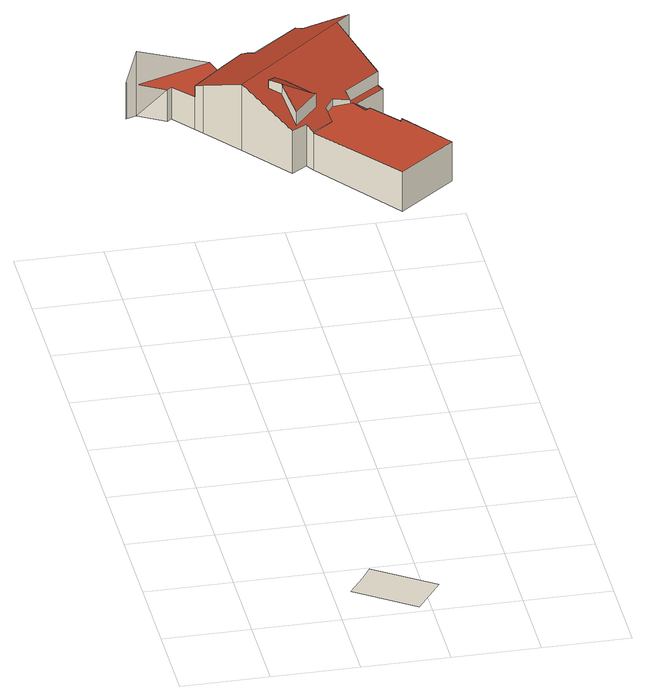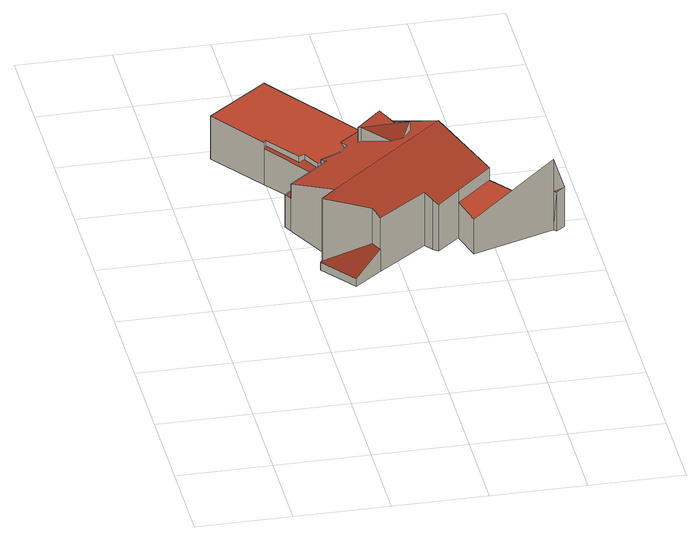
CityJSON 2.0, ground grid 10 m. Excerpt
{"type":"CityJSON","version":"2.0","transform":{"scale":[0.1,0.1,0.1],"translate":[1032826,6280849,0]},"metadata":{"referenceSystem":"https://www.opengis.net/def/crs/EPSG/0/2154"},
"CityObjects":{
"building1":{"type":"Building","attributes":{"altitude_sol":17.2,"altitude_sol_fixed":10.4,"code_commune_insee":"06004","code_departement_insee":"06","code_iris":"060040103","fictive_geom_cstr":false,"hauteur":5,"rf_force_lod11":false,"rf_h_ground":16.09,"rf_h_ground_":16.09,"rf_h_roof_50p":0,"rf_h_roof_70p":0,"rf_h_roof_max":0,"rf_h_roof_min":0,"rf_is_glass_roof_":false,"rf_nodata_frac_":0.497,"rf_nodata_r_":0.986,"rf_pc_select":"_HIGHEST_YET_INSUFFICIENT_COVERAGE","rf_pc_year":2023,"rf_pt_density_":6.75,"rf_reconstruction_time":0,"rf_rmse_lod12":0,"rf_rmse_lod13":0,"rf_rmse_lod22":0,"rf_roof_n_planes":0,"rf_roof_type":"no points","rf_status":"reconstruction_succeeded","rf_volume_lod12":0,"rf_volume_lod13":0,"rf_volume_lod22":0,"s_geom_cstr":41},"geometry":[{"type":"MultiSurface","lod":"0","boundaries":[[[0,1,2,3,4]]]}]},
"building2":{"type":"Building","attributes":{"altitude_sol":20.6,"altitude_sol_fixed":14.32,"code_commune_insee":"06004","code_departement_insee":"06","code_iris":"060040103","fictive_geom_cstr":false,"hauteur":7.6,"rf_force_lod11":false,"rf_h_ground":23.58,"rf_h_ground_":23.58,"rf_h_roof_50p":29.65,"rf_h_roof_70p":30.78,"rf_h_roof_max":32.17,"rf_h_roof_min":27.3,"rf_is_glass_roof_":false,"rf_nodata_frac_":0.0786,"rf_nodata_r_":1.61,"rf_pc_select":"_HIGHEST_YET_INSUFFICIENT_COVERAGE","rf_pc_year":2023,"rf_pt_density_":24.63,"rf_reconstruction_time":290,"rf_rmse_lod12":1.71,"rf_rmse_lod13":1.72,"rf_rmse_lod22":0.197,"rf_roof_n_planes":18,"rf_roof_type":"slanted","rf_status":"reconstruction_succeeded","rf_volume_lod12":492.78,"rf_volume_lod13":484.99,"rf_volume_lod22":3558.26,"s_geom_cstr":462},"children":["building2-1","building2-2"]},
"building2-1":{"type":"BuildingPart","parents":["building2"],"geometry":[{"type":"MultiSurface","lod":"2.2","boundaries":[[[5,6,7,8,9,10,11,12,13,14,15,16,17,18,19,20,21,22,23,24,25,26,27,25,28,29,30,31]],[[32,20,19,33]],[[34,5,31,35]],[[36,37,38]],[[39,18,17,37,36]],[[40,41,42]],[[43,16,15,44]],[[37,17,16,43]],[[45,28,25,46]],[[24,47,25]],[[33,19,18,39]],[[47,24,23,48]],[[49,50,22,21,51]],[[52,53,54,55]],[[55,54,56,57]],[[38,53,52]],[[58,59,60,61]],[[62,63,64,65]],[[66,67,63,62]],[[68,69,70,71]],[[71,70,72,56]],[[51,21,20,32]],[[73,13,12,74]],[[75,14,13,73]],[[76,9,8,77]],[[77,8,7,78]],[[79,80,81,82]],[[78,7,6,81]],[[83,84,11,10,85]],[[85,10,9,76,86]],[[87,88,67,66]],[[89,87,90]],[[65,64,91]],[[35,31,30,92]],[[92,30,29,93,94]],[[61,60,84,83]],[[86,76,80,79]],[[74,12,11,84]],[[94,93,50,49]],[[48,23,22,50]],[[93,29,28,45]],[[41,40,95,96]],[[96,95,88,87,89]],[[57,56,72,59,58]],[[82,81,6,5,34]],[[97,75,98,99]],[[44,15,14,75,97]],[[100,101,69,68]],[[99,98,101,100]],[[90,87,66,62,65]],[[80,76,77,78,81]],[[93,45,102,47,48,50]],[[96,89,90,65,91,42,41]],[[85,32,33,39,36,38,52,55,57,58,61,83],[88,95,40,42,91,64,63,67]],[[99,100,68,71,56,54,53,38,37,43,44,97]],[[101,98,75,73,74,84,60,59,72,70,69]],[[32,85,86,79,82,34,35,92,94,49,51]]],"semantics":{"surfaces":[{"type":"GroundSurface"},{"type":"WallSurface","on_footprint_edge":true},{"type":"WallSurface","on_footprint_edge":false},{"type":"RoofSurface","rf_azimuth":138.84,"rf_h_roof_50p":31.14,"rf_h_roof_70p":31.31,"rf_h_roof_max":31.63,"rf_h_roof_min":30.91,"rf_slope":15.47},{"type":"RoofSurface","rf_azimuth":53.14,"rf_h_roof_50p":25.06,"rf_h_roof_70p":25.44,"rf_h_roof_max":31.77,"rf_h_roof_min":24.36,"rf_slope":24.98},{"type":"RoofSurface","rf_azimuth":330.83,"rf_h_roof_50p":27.64,"rf_h_roof_70p":27.65,"rf_h_roof_max":29.08,"rf_h_roof_min":27.61,"rf_slope":0.508},{"type":"RoofSurface","rf_azimuth":53.14,"rf_h_roof_50p":31.35,"rf_h_roof_70p":31.49,"rf_h_roof_max":31.91,"rf_h_roof_min":30.88,"rf_slope":24.98},{"type":"RoofSurface","rf_azimuth":139.69,"rf_h_roof_50p":30.81,"rf_h_roof_70p":31.3,"rf_h_roof_max":32.1,"rf_h_roof_min":28.4,"rf_slope":22.37},{"type":"RoofSurface","rf_azimuth":296.48,"rf_h_roof_50p":28.46,"rf_h_roof_70p":28.52,"rf_h_roof_max":29.23,"rf_h_roof_min":28.3,"rf_slope":1.37},{"type":"RoofSurface","rf_azimuth":23.93,"rf_h_roof_50p":27.72,"rf_h_roof_70p":28.38,"rf_h_roof_max":29.24,"rf_h_roof_min":27.36,"rf_slope":3.45},{"type":"RoofSurface","rf_azimuth":319.88,"rf_h_roof_50p":30.69,"rf_h_roof_70p":31.22,"rf_h_roof_max":32.1,"rf_h_roof_min":28.91,"rf_slope":22.7}],"values":[0,1,1,2,1,2,1,1,1,1,1,1,1,2,2,2,2,2,2,2,2,1,1,1,1,1,2,1,1,1,2,2,2,1,1,2,2,1,2,1,1,2,2,2,1,2,1,2,2,3,4,5,6,7,8,9,10]}}]},
"building2-2":{"type":"BuildingPart","parents":["building2"],"geometry":[{"type":"MultiSurface","lod":"2.2","boundaries":[[[103,27,26,104]],[[104,26,25,46]],[[27,103,25]],[[105,103,104]]],"semantics":{"surfaces":[{"type":"WallSurface","on_footprint_edge":true},{"type":"RoofSurface","rf_azimuth":45.51,"rf_h_roof_50p":28.13,"rf_h_roof_70p":28.13,"rf_h_roof_max":28.14,"rf_h_roof_min":28.13,"rf_slope":2.18}],"values":[0,0,0,1]}}]}
},
"vertices":[
[187,10,0],[217,51,0],[150,98,0],[139,81,0],[121,56,0],
[145,696,236],[198,736,236],[227,759,236],[256,721,236],[254,720,236],[238,706,236],[270,642,236],[274,633,236],[238,605,236],[278,551,236],[321,491,236],[256,440,236],[179,544,236],[173,553,236],[155,541,236],[111,599,236],[77,643,236],[70,652,236],[49,678,236],[44,674,236],[13,692,236],[1,688,236],[10,695,236],[100,721,236],[109,688,236],[133,709,236],[138,705,236],[111,599,320],[155,541,290],[145,696,298],[138,705,293],[179,544,284],[179,544,283],[203,562,283],[173,553,289],[140,599,312],[140,599,322],[150,615,314],[256,440,286],[321,491,286],[100,721,276],[13,692,318],[44,674,276],[49,678,276],[70,652,291],[70,652,277],[77,643,296],[200,580,290],[200,580,283],[210,594,283],[210,594,292],[230,596,283],[230,596,287],[228,605,290],[228,605,277],[227,608,276],[227,608,292],[189,580,310],[189,580,293],[186,581,294],[186,581,310],[161,550,308],[161,550,291],[243,578,284],[243,578,278],[233,596,277],[233,596,283],[230,596,277],[238,605,276],[274,633,274],[278,551,278],[254,720,246],[256,721,245],[227,759,245],[204,725,304],[204,725,263],[198,736,262],[198,736,299],[270,642,291],[270,642,274],[238,706,319],[254,720,319],[154,592,318],[154,592,306],[154,592,319],[155,593,318],[162,612,310],[133,709,290],[109,688,277],[109,688,291],[154,593,306],[154,593,319],[278,551,285],[276,546,279],[276,546,285],[249,581,284],[249,581,277],[13,692,276],
[10,695,281],[1,688,282],[13,692,281]
]}
